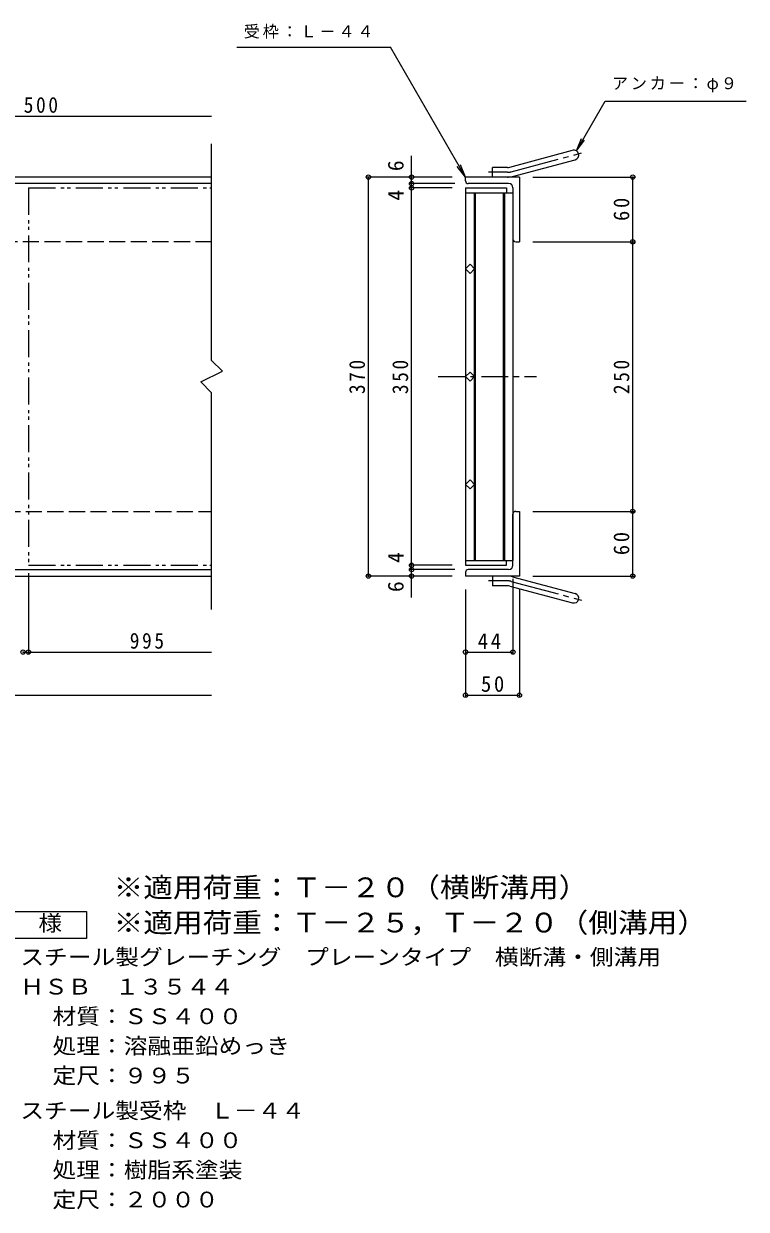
# Model space of a CAD drawing. Units: millimetres, scale not verified. Extents: x -816 to 897, y -687 to 584.
# Drawn here: x 227 to 897, y -557 to 543 of the extents above; entities that cross this region are included whole.
import ezdxf
from ezdxf.enums import TextEntityAlignment as Align

# ---------------------------------------------------------------- set-up
doc = ezdxf.new("R2010")
doc.units = ezdxf.units.MM
doc.header["$LTSCALE"] = 5
doc.header["$PDMODE"] = 32
doc.header["$PDSIZE"] = 4
for name, pattern in [('CHAIN1', [8, 5, -1, 1, -1]), ('CHAIN2', [12, 9, -1, 1, -1]), ('DASHED3', [4, 3, -1]), ('DOUBLE_CHAIN1', [8.8, 5, -1, 0.6, -0.6, 0.6, -1])]:
    doc.linetypes.add(name, pattern=pattern)
for name, color, linetype, lineweight in [('A-1_ピット', 2, 'Continuous', 9), ('A-2_蓋', 3, 'Continuous', 9), ('A-4_寸法', 7, 'Continuous', 9), ('F-4_F-4ﾚｲﾔ', 2, 'Continuous', 9)]:
    doc.layers.add(name, color=color, linetype=linetype, lineweight=lineweight)
doc.layers.add('F-5_F-5ﾚｲﾔ', color=3, linetype='Continuous')
doc.styles.add('ＭＳ ゴシック', font='')
doc.styles.get('ＭＳ ゴシック').set_extended_font_data('MS Gothic')

msp = doc.modelspace()

# ---------------------------------------------------------------- linework, layer by layer
at = {"layer": 'A-1_ピット'}
for p, q in [((677.631, 410.088), (735.822, 425.681)), ((661.487, 400.782), (661.487, 409.782)), ((675.302, 409.782), (661.487, 409.782)), ((679.961, 401.395), (738.152, 416.987)), ((401.116, 400.782), (-771.137, 400.782)), ((636.487, 397.282), (636.487, 400.782)), ((686.487, 400.782), (636.487, 400.782)), ((686.487, 400.782), (686.487, 340.782)), ((401.116, 394.782), (-771.137, 394.782)), ((676.487, 394.782), (638.987, 394.782)), ((680.487, 390.782), (680.487, 343.282)), ((682.987, 340.782), (686.487, 340.782)), ((680.487, 40.782), (680.487, 88.282)), ((682.987, 90.782), (686.487, 90.782)), ((686.487, 90.782), (686.487, 30.782)), ((-771.137, 36.782), (401.116, 36.782)), ((636.487, 34.282), (636.487, 30.782)), ((676.487, 36.782), (638.987, 36.782)), ((-771.137, 30.782), (401.116, 30.782)), ((686.487, 30.782), (636.487, 30.782)), ((661.487, 30.782), (661.487, 21.782)), ((679.961, 30.168), (738.152, 14.576)), ((675.302, 21.782), (661.487, 21.782)), ((677.631, 21.475), (735.822, 5.883))]:
    msp.add_line(p, q, dxfattribs=at)
at = {"layer": 'A-1_ピット', "linetype": 'CHAIN2'}
for p, q in [((678.796, 405.742), (743.963, 423.203)), ((675.302, 405.282), (657.682, 405.282)), ((675.302, 26.282), (657.682, 26.282)), ((678.796, 25.822), (743.963, 8.361))]:
    msp.add_line(p, q, dxfattribs=at)
at = {"layer": 'A-1_ピット', "linetype": 'DASHED3'}
for p, q in [((401.116, 340.782), (-771.137, 340.782)), ((-771.137, 90.782), (401.116, 90.782))]:
    msp.add_line(p, q, dxfattribs=at)
at = {"layer": 'A-1_ピット'}
for centre, radius, start, end in [((736.987, 421.334), 4.5, 285.00014, 104.99991), ((675.302, 418.782), 9, 270, 285.00002), ((638.987, 397.282), 2.5, 180, 270), ((675.302, 418.782), 18, 270, 285), ((676.487, 390.782), 4, 0, 90), ((682.987, 343.282), 2.5, 180, 270), ((682.987, 88.282), 2.5, 90, 180), ((638.987, 34.282), 2.5, 90, 180), ((676.487, 40.782), 4, 270, 0), ((675.302, 12.782), 18, 75, 90), ((675.302, 12.782), 9, 74.99998, 90), ((736.987, 10.23), 4.5, 255.00009, 74.99986)]:
    msp.add_arc(centre, radius, start, end, dxfattribs=at)
at = {"layer": 'A-1_ピット', "linetype": 'CHAIN2'}
for centre, start, end in [((675.302, 418.782), 270, 284.99995), ((675.302, 12.782), 75.00005, 90)]:
    msp.add_arc(centre, 13.5, start, end, dxfattribs=at)
at = {"layer": 'A-2_蓋'}
for p, q in [((401.116, 230.782), (401.116, 431.831)), ((636.486, 390.782), (674.487, 390.782)), ((636.486, 390.782), (636.486, 40.782)), ((636.486, 386.282), (680.487, 386.282)), ((644.487, 386.282), (644.487, 316.267)), ((645.487, 386.282), (645.487, 45.282)), ((671.487, 386.282), (671.487, 45.282)), ((672.487, 386.282), (672.487, 45.282)), ((674.487, 390.782), (674.487, 386.282)), ((680.487, 386.282), (680.487, 45.282)), ((644.487, 315.297), (644.487, 216.267)), ((644.487, 215.297), (644.487, 116.267)), ((401.116, -0.268), (401.116, 200.782)), ((644.487, 115.297), (644.487, 45.282)), ((636.486, 45.282), (680.487, 45.282)), ((674.487, 40.782), (674.487, 45.282)), ((636.486, 40.782), (674.487, 40.782))]:
    msp.add_line(p, q, dxfattribs=at)
at = {"layer": 'A-2_蓋', "linetype": 'DOUBLE_CHAIN1'}
for p, q in [((231.363, 390.782), (231.363, 40.782)), ((231.363, 390.782), (401.116, 390.782)), ((231.363, 40.782), (401.116, 40.782))]:
    msp.add_line(p, q, dxfattribs=at)
at = {"layer": 'A-2_蓋', "linetype": 'CHAIN1'}
msp.add_line((611.162, 215.782), (702.27, 215.782), dxfattribs=at)
at = {"layer": 'A-2_蓋'}
for points in [[(644.972, 315.782), (640.729, 311.539), (636.486, 315.782), (640.729, 320.025)], [(644.972, 215.782), (640.729, 211.539), (636.486, 215.782), (640.729, 220.025)], [(644.972, 115.782), (640.729, 120.025), (636.486, 115.782), (640.729, 111.539)]]:
    msp.add_lwpolyline(points, close=True, dxfattribs=at)
msp.add_lwpolyline([(401.116, 200.782), (391.116, 210.782), (411.116, 220.782), (401.116, 230.782)], dxfattribs=at)
at = {"layer": 'A-4_寸法'}
for p, q in [((424.508, 521.382), (566.858, 521.382)), ((636.487, 400.782), (566.858, 521.382)), ((739.237, 425.231), (765.882, 471.382)), ((765.882, 471.382), (896.746, 471.382)), ((-21.137, 457.244), (401.116, 457.244)), ((739.237, 425.231), (744.02, 436.779)), ((739.237, 425.231), (746.846, 435.148)), ((586.487, 10.81), (586.487, 420.612)), ((636.487, 400.782), (628.877, 410.699)), ((636.487, 400.782), (631.703, 412.33)), ((623.987, 400.782), (544.987, 400.782)), ((546.487, 30.782), (546.487, 400.782)), ((698.987, 400.782), (792.987, 400.782)), ((791.487, 30.782), (791.487, 400.782)), ((626.487, 394.782), (584.987, 394.782)), ((623.987, 390.782), (584.987, 390.782)), ((698.987, 340.782), (792.987, 340.782)), ((698.987, 90.782), (792.987, 90.782)), ((231.363, 33.282), (231.363, -41.319)), ((623.987, 40.782), (584.987, 40.782)), ((626.487, 36.782), (584.987, 36.782)), ((623.987, 30.782), (544.987, 30.782)), ((680.487, 28.282), (680.487, -41.319)), ((698.987, 30.782), (792.987, 30.782)), ((636.487, 18.282), (636.487, -81.319)), ((686.487, 18.282), (686.487, -81.319)), ((226.363, -39.819), (231.363, -39.819)), ((231.363, -39.819), (401.116, -39.819)), ((636.487, -39.819), (680.487, -39.819)), ((-771.137, -79.819), (401.116, -79.819)), ((636.487, -79.819), (686.487, -79.819))]:
    msp.add_line(p, q, dxfattribs=at)
for p in [(546.487, 400.782), (586.487, 400.782), (586.487, 394.782), (791.487, 400.782), (586.487, 390.782), (791.487, 340.782), (791.487, 90.782), (586.487, 40.782), (586.487, 36.782), (546.487, 30.782), (586.487, 30.782), (791.487, 30.782), (226.363, -39.819), (231.363, -39.819), (636.487, -39.819), (680.487, -39.819), (636.487, -79.819), (686.487, -79.819)]:
    msp.add_point(p, dxfattribs=at)
at = {"layer": 'F-4_F-4ﾚｲﾔ'}
msp.add_lwpolyline([(172.793, -305.36), (172.793, -280.36), (285.293, -280.36), (285.293, -305.36)], close=True, dxfattribs=at)

# ---------------------------------------------------------------- texts
at = {"layer": 'A-4_寸法', "color": 2, "style": 'ＭＳ ゴシック'}
for s, p in [('6', (583.487, 406.339)), ('4', (583.487, 378.891)), ('4', (583.487, 42.923)), ('6', (583.487, 15.932))]:
    msp.add_text(s, height=14.66, rotation=90, dxfattribs=at).set_placement(p, align=Align.BOTTOM_LEFT)
at = {"layer": 'A-4_寸法', "char_height": 11, "attachment_point": 7, "style": 'ＭＳ ゴシック'}
for s, insert in [('\\T1.17;受枠：Ｌ－４４', (430.91, 529.238)), ('\\T1.17;アンカー：φ９', (772.15, 479.353))]:
    msp.add_mtext(s, dxfattribs=dict(at, insert=insert))
at = {"layer": 'A-4_寸法', "color": 2, "char_height": 14.66, "attachment_point": 7, "style": 'ＭＳ ゴシック'}
for s, insert in [('\\T1.27;\\W0.9;500', (226.993, 460.244)), ('\\T1.27;\\W0.9;995', (325.261, -36.819)), ('\\T1.27;\\W0.95;44', (647.862, -36.819)), ('\\T1.27;\\W0.95;50', (650.862, -76.819))]:
    msp.add_mtext(s, dxfattribs=dict(at, insert=insert))
at = {"layer": 'A-4_寸法', "color": 2, "char_height": 14.66, "attachment_point": 7, "rotation": 90, "style": 'ＭＳ ゴシック'}
for s, insert in [('\\T1.27;\\W0.95;60', (788.487, 360.157)), ('\\T1.27;\\W0.9;370', (543.487, 199.532)), ('\\T1.27;\\W0.9;350', (583.487, 199.532)), ('\\T1.27;\\W0.9;250', (788.487, 199.532)), ('\\T1.27;\\W0.95;60', (788.487, 50.157))]:
    msp.add_mtext(s, dxfattribs=dict(at, insert=insert))
at = {"layer": 'F-4_F-4ﾚｲﾔ', "style": 'ＭＳ ゴシック', "width": 1.1}
for s, p in [('仕\u3000様', (196.543, -302.861)), ('スチール製グレーチング\u3000プレーンタイプ\u3000横断溝・側溝用', (223.837, -334.32)), ('ＨＳＢ\u3000１３５４４', (223.837, -361.821)), ('材質：ＳＳ４００', (253.694, -389.32)), ('処理：溶融亜鉛めっき', (253.694, -416.821)), ('定尺：９９５', (253.694, -444.321)), ('スチール製受枠\u3000Ｌ－４４', (223.838, -476.821)), ('材質：ＳＳ４００', (253.694, -504.321)), ('処理：樹脂系塗装', (253.694, -531.821)), ('定尺：２０００', (253.694, -559.321))]:
    msp.add_text(s, height=14.66, dxfattribs=at).set_placement(p, align=Align.BOTTOM_LEFT)
at = {"layer": 'F-5_F-5ﾚｲﾔ', "style": 'ＭＳ ゴシック', "width": 1.1}
for s, p in [('※適用荷重：Ｔ－２０（横断溝用）', (310.293, -272.661)), ('※適用荷重：Ｔ－２５，Ｔ－２０（側溝用）', (310.293, -305.36))]:
    msp.add_text(s, height=18.33, dxfattribs=at).set_placement(p, align=Align.BOTTOM_LEFT)

doc.saveas('drawing.dxf')
